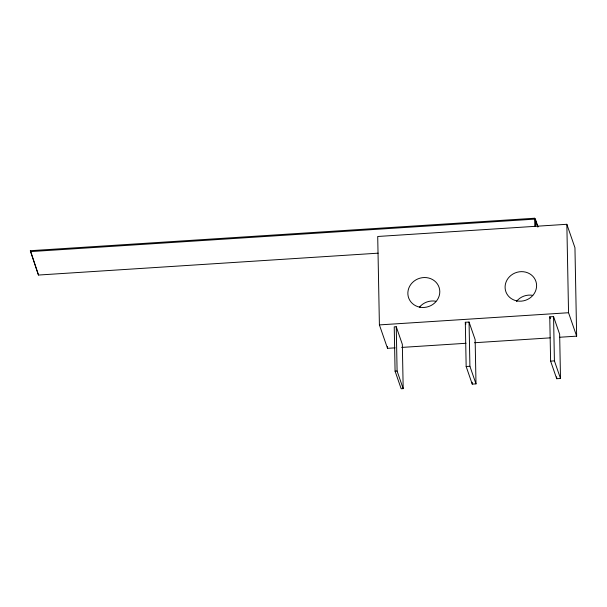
<?xml version="1.0" encoding="UTF-8"?>
<svg xmlns="http://www.w3.org/2000/svg" width="607" height="607" viewBox="0 0 607 607"><rect width="100%" height="100%" fill="white"/><g stroke="black" fill="none" stroke-linecap="round" stroke-linejoin="round"><path stroke-width="0.91" d="M378.146 253.172L38.469 275.047L30.35 250.706L534.661 218.232L537.665 226.904M30.365 251.609L535.382 219.089L538.083 226.904M559.631 337.257L576.65 336.157L574.95 247.732L566.847 224.294L377.713 236.48L379.405 324.904L387.509 348.335L395.074 347.849M379.405 324.904L568.547 312.726L576.65 336.157M396.25 326.733L394.231 326.862L395.081 371.165L401.166 388.768L403.185 388.639L402.335 344.344L396.25 326.733L397.099 371.036L403.185 388.639M465.311 322.287L469.059 322.044L475.144 339.654L475.994 383.882L472.246 384.125L466.161 366.522L465.311 322.287L465.918 324.047M549.76 316.846L553.561 316.604L559.646 334.214L560.504 378.48L556.702 378.722L550.61 361.119L549.76 316.846L550.367 318.607M401.697 347.424L466.001 343.281M474.515 342.735L550.17 337.864M466.161 366.522L469.909 366.279L475.994 383.882M550.61 361.119L554.411 360.877L560.504 378.48M395.081 371.165L397.099 371.036M30.35 250.706L38.469 275.047M566.847 224.294L568.547 312.726M556.665 376.841L556.702 378.722M553.561 316.604L554.411 360.877M535.382 219.089L535.518 226.312M534.661 218.232L534.82 226.358M472.208 382.243L472.246 384.125M469.059 322.044L469.909 366.279M387.478 346.453L387.509 348.335M516.519 301.368A15.888 14.636 -19.1 0 1 532.749 295.359M419.331 307.339A16.108 14.841 -19.1 0 1 435.788 301.239M517.035 300.92A15.888 14.636 -19.1 0 0 535.989 281.625A15.888 14.636 -19.1 0 0 509.501 276.716A15.888 14.636 -19.1 0 0 517.035 300.92M419.968 307.21A16.108 14.841 -19.1 0 0 439.18 287.65A16.108 14.841 -19.1 0 0 412.32 282.672A16.108 14.841 -19.1 0 0 419.968 307.21"/></g></svg>
